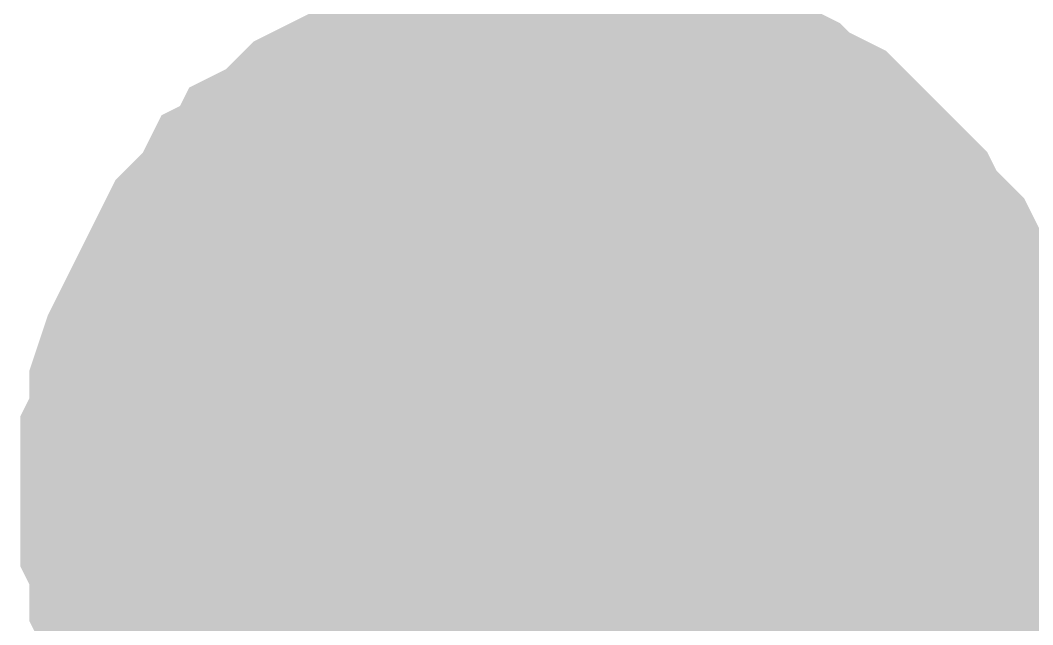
# Model space of a CAD drawing. Header units: inches. Extents: x 0 to 594, y 0 to 420.
# Drawn here: x 109.344 to 110.579, y 229.827 to 230.564 of the extents above; entities that cross this region are included whole.
import ezdxf

# ---------------------------------------------------------------- set-up
doc = ezdxf.new("R2010")
doc.units = ezdxf.units.IN
doc.layers.add('Sheet', color=255, linetype='Continuous')

msp = doc.modelspace()

# ---------------------------------------------------------------- linework, layer by layer
at = {"layer": 'Sheet'}
for points in [[(147.5033, 229.9899, 0.2997, 0.2997, 0), (110.0087, 229.9899, 0.2997, 0.2997, 0), (110.0087, 234.9957, 0.2997, 0.2997, 0), (117.5009, 234.9957, 0.2997, 0.2997, 0), (117.5009, 234.9957, 0.2997, 0.2997, 0)], [(109.4936, 229.9899, 0.2997, 0.2997, 0), (109.4936, 230.0123, 0.2997, 0.2997, 0), (109.4936, 230.0459, 0.2997, 0.2997, 0), (109.5048, 230.0683, 0.2997, 0.2997, 0), (109.5048, 230.0907, 0.2997, 0.2997, 0), (109.5048, 230.1131, 0.2997, 0.2997, 0), (109.516, 230.1467, 0.2997, 0.2997, 0), (109.5271, 230.169, 0.2997, 0.2997, 0), (109.5383, 230.1914, 0.2997, 0.2997, 0), (109.5495, 230.2138, 0.2997, 0.2997, 0), (109.5607, 230.2362, 0.2997, 0.2997, 0), (109.5719, 230.2586, 0.2997, 0.2997, 0), (109.5831, 230.281, 0.2997, 0.2997, 0), (109.5943, 230.2922, 0.2997, 0.2997, 0), (109.6167, 230.3146, 0.2997, 0.2997, 0), (109.6279, 230.337, 0.2997, 0.2997, 0), (109.6503, 230.3482, 0.2997, 0.2997, 0), (109.6615, 230.3706, 0.2997, 0.2997, 0), (109.6839, 230.3818, 0.2997, 0.2997, 0), (109.7063, 230.4042, 0.2997, 0.2997, 0), (109.7175, 230.4154, 0.2997, 0.2997, 0), (109.7399, 230.4266, 0.2997, 0.2997, 0), (109.7623, 230.4378, 0.2997, 0.2997, 0), (109.7847, 230.449, 0.2997, 0.2997, 0), (109.8071, 230.4602, 0.2997, 0.2997, 0), (109.8295, 230.4714, 0.2997, 0.2997, 0), (109.8519, 230.4826, 0.2997, 0.2997, 0), (109.8855, 230.4938, 0.2997, 0.2997, 0), (109.9079, 230.4938, 0.2997, 0.2997, 0), (109.9303, 230.4938, 0.2997, 0.2997, 0), (109.9527, 230.505, 0.2997, 0.2997, 0), (109.9863, 230.505, 0.2997, 0.2997, 0), (110.0087, 230.505, 0.2997, 0.2997, 0)], [(109.4936, 229.9899, 0.2997, 0.2997, 0), (109.4936, 230.0123, 0.2997, 0.2997, 0), (109.4936, 230.0459, 0.2997, 0.2997, 0), (109.5048, 230.0683, 0.2997, 0.2997, 0), (109.5048, 230.0907, 0.2997, 0.2997, 0), (109.5048, 230.1131, 0.2997, 0.2997, 0), (109.516, 230.1467, 0.2997, 0.2997, 0), (109.5271, 230.169, 0.2997, 0.2997, 0), (109.5383, 230.1914, 0.2997, 0.2997, 0), (109.5495, 230.2138, 0.2997, 0.2997, 0), (109.5607, 230.2362, 0.2997, 0.2997, 0), (109.5719, 230.2586, 0.2997, 0.2997, 0), (109.5831, 230.281, 0.2997, 0.2997, 0), (109.5943, 230.2922, 0.2997, 0.2997, 0), (109.6167, 230.3146, 0.2997, 0.2997, 0), (109.6279, 230.337, 0.2997, 0.2997, 0), (109.6503, 230.3482, 0.2997, 0.2997, 0), (109.6615, 230.3706, 0.2997, 0.2997, 0), (109.6839, 230.3818, 0.2997, 0.2997, 0), (109.7063, 230.4042, 0.2997, 0.2997, 0), (109.7175, 230.4154, 0.2997, 0.2997, 0), (109.7399, 230.4266, 0.2997, 0.2997, 0), (109.7623, 230.4378, 0.2997, 0.2997, 0), (109.7847, 230.449, 0.2997, 0.2997, 0), (109.8071, 230.4602, 0.2997, 0.2997, 0), (109.8295, 230.4714, 0.2997, 0.2997, 0), (109.8519, 230.4826, 0.2997, 0.2997, 0), (109.8855, 230.4938, 0.2997, 0.2997, 0), (109.9079, 230.4938, 0.2997, 0.2997, 0), (109.9303, 230.4938, 0.2997, 0.2997, 0), (109.9527, 230.505, 0.2997, 0.2997, 0), (109.9863, 230.505, 0.2997, 0.2997, 0), (110.0087, 230.505, 0.2997, 0.2997, 0)], [(109.4936, 229.9899, 0.2997, 0.2997, 0), (109.4936, 230.0123, 0.2997, 0.2997, 0), (109.4936, 230.0459, 0.2997, 0.2997, 0), (109.5048, 230.0683, 0.2997, 0.2997, 0), (109.5048, 230.0907, 0.2997, 0.2997, 0), (109.5048, 230.1131, 0.2997, 0.2997, 0), (109.516, 230.1467, 0.2997, 0.2997, 0), (109.5271, 230.169, 0.2997, 0.2997, 0), (109.5383, 230.1914, 0.2997, 0.2997, 0), (109.5495, 230.2138, 0.2997, 0.2997, 0), (109.5607, 230.2362, 0.2997, 0.2997, 0), (109.5719, 230.2586, 0.2997, 0.2997, 0), (109.5831, 230.281, 0.2997, 0.2997, 0), (109.5943, 230.2922, 0.2997, 0.2997, 0), (109.6167, 230.3146, 0.2997, 0.2997, 0), (109.6279, 230.337, 0.2997, 0.2997, 0), (109.6503, 230.3482, 0.2997, 0.2997, 0), (109.6615, 230.3706, 0.2997, 0.2997, 0), (109.6839, 230.3818, 0.2997, 0.2997, 0), (109.7063, 230.4042, 0.2997, 0.2997, 0), (109.7175, 230.4154, 0.2997, 0.2997, 0), (109.7399, 230.4266, 0.2997, 0.2997, 0), (109.7623, 230.4378, 0.2997, 0.2997, 0), (109.7847, 230.449, 0.2997, 0.2997, 0), (109.8071, 230.4602, 0.2997, 0.2997, 0), (109.8295, 230.4714, 0.2997, 0.2997, 0), (109.8519, 230.4826, 0.2997, 0.2997, 0), (109.8855, 230.4938, 0.2997, 0.2997, 0), (109.9079, 230.4938, 0.2997, 0.2997, 0), (109.9303, 230.4938, 0.2997, 0.2997, 0), (109.9527, 230.505, 0.2997, 0.2997, 0), (109.9863, 230.505, 0.2997, 0.2997, 0), (110.0087, 230.505, 0.2997, 0.2997, 0)], [(109.4936, 229.9899, 0.2997, 0.2997, 0), (109.4936, 230.0123, 0.2997, 0.2997, 0), (109.4936, 230.0459, 0.2997, 0.2997, 0), (109.5048, 230.0683, 0.2997, 0.2997, 0), (109.5048, 230.0907, 0.2997, 0.2997, 0), (109.5048, 230.1131, 0.2997, 0.2997, 0), (109.516, 230.1467, 0.2997, 0.2997, 0), (109.5271, 230.169, 0.2997, 0.2997, 0), (109.5383, 230.1914, 0.2997, 0.2997, 0), (109.5495, 230.2138, 0.2997, 0.2997, 0), (109.5607, 230.2362, 0.2997, 0.2997, 0), (109.5719, 230.2586, 0.2997, 0.2997, 0), (109.5831, 230.281, 0.2997, 0.2997, 0), (109.5943, 230.2922, 0.2997, 0.2997, 0), (109.6167, 230.3146, 0.2997, 0.2997, 0), (109.6279, 230.337, 0.2997, 0.2997, 0), (109.6503, 230.3482, 0.2997, 0.2997, 0), (109.6615, 230.3706, 0.2997, 0.2997, 0), (109.6839, 230.3818, 0.2997, 0.2997, 0), (109.7063, 230.4042, 0.2997, 0.2997, 0), (109.7175, 230.4154, 0.2997, 0.2997, 0), (109.7399, 230.4266, 0.2997, 0.2997, 0), (109.7623, 230.4378, 0.2997, 0.2997, 0), (109.7847, 230.449, 0.2997, 0.2997, 0), (109.8071, 230.4602, 0.2997, 0.2997, 0), (109.8295, 230.4714, 0.2997, 0.2997, 0), (109.8519, 230.4826, 0.2997, 0.2997, 0), (109.8855, 230.4938, 0.2997, 0.2997, 0), (109.9079, 230.4938, 0.2997, 0.2997, 0), (109.9303, 230.4938, 0.2997, 0.2997, 0), (109.9527, 230.505, 0.2997, 0.2997, 0), (109.9863, 230.505, 0.2997, 0.2997, 0), (110.0087, 230.505, 0.2997, 0.2997, 0)], [(110.0087, 230.505, 0.2997, 0.2997, 0), (110.0087, 230.505, 0.2997, 0.2997, 0)], [(110.0087, 230.505, 0.2997, 0.2997, 0), (110.0311, 230.505, 0.2997, 0.2997, 0), (110.0647, 230.505, 0.2997, 0.2997, 0), (110.0871, 230.4938, 0.2997, 0.2997, 0), (110.1095, 230.4938, 0.2997, 0.2997, 0), (110.1319, 230.4938, 0.2997, 0.2997, 0), (110.1543, 230.4826, 0.2997, 0.2997, 0), (110.1879, 230.4714, 0.2997, 0.2997, 0), (110.2103, 230.4602, 0.2997, 0.2997, 0), (110.2327, 230.449, 0.2997, 0.2997, 0), (110.2551, 230.4378, 0.2997, 0.2997, 0), (110.2663, 230.4266, 0.2997, 0.2997, 0), (110.2887, 230.4154, 0.2997, 0.2997, 0), (110.3111, 230.4042, 0.2997, 0.2997, 0), (110.3335, 230.3818, 0.2997, 0.2997, 0), (110.3447, 230.3706, 0.2997, 0.2997, 0), (110.3671, 230.3482, 0.2997, 0.2997, 0), (110.3783, 230.337, 0.2997, 0.2997, 0), (110.4007, 230.3146, 0.2997, 0.2997, 0), (110.4119, 230.2922, 0.2997, 0.2997, 0), (110.4231, 230.281, 0.2997, 0.2997, 0), (110.4455, 230.2586, 0.2997, 0.2997, 0), (110.4567, 230.2362, 0.2997, 0.2997, 0), (110.4679, 230.2138, 0.2997, 0.2997, 0), (110.4679, 230.1914, 0.2997, 0.2997, 0), (110.4791, 230.169, 0.2997, 0.2997, 0), (110.4903, 230.1467, 0.2997, 0.2997, 0), (110.5015, 230.1131, 0.2997, 0.2997, 0), (110.5015, 230.0907, 0.2997, 0.2997, 0), (110.5015, 230.0683, 0.2997, 0.2997, 0), (110.5127, 230.0459, 0.2997, 0.2997, 0), (110.5127, 230.0123, 0.2997, 0.2997, 0), (110.5127, 229.9899, 0.2997, 0.2997, 0)], [(110.0087, 230.505, 0.2997, 0.2997, 0), (110.0087, 230.505, 0.2997, 0.2997, 0)], [(110.0087, 230.505, 0.2997, 0.2997, 0), (110.0311, 230.505, 0.2997, 0.2997, 0), (110.0647, 230.505, 0.2997, 0.2997, 0), (110.0871, 230.4938, 0.2997, 0.2997, 0), (110.1095, 230.4938, 0.2997, 0.2997, 0), (110.1319, 230.4938, 0.2997, 0.2997, 0), (110.1543, 230.4826, 0.2997, 0.2997, 0), (110.1879, 230.4714, 0.2997, 0.2997, 0), (110.2103, 230.4602, 0.2997, 0.2997, 0), (110.2327, 230.449, 0.2997, 0.2997, 0), (110.2551, 230.4378, 0.2997, 0.2997, 0), (110.2663, 230.4266, 0.2997, 0.2997, 0), (110.2887, 230.4154, 0.2997, 0.2997, 0), (110.3111, 230.4042, 0.2997, 0.2997, 0), (110.3335, 230.3818, 0.2997, 0.2997, 0), (110.3447, 230.3706, 0.2997, 0.2997, 0), (110.3671, 230.3482, 0.2997, 0.2997, 0), (110.3783, 230.337, 0.2997, 0.2997, 0), (110.4007, 230.3146, 0.2997, 0.2997, 0), (110.4119, 230.2922, 0.2997, 0.2997, 0), (110.4231, 230.281, 0.2997, 0.2997, 0), (110.4455, 230.2586, 0.2997, 0.2997, 0), (110.4567, 230.2362, 0.2997, 0.2997, 0), (110.4679, 230.2138, 0.2997, 0.2997, 0), (110.4679, 230.1914, 0.2997, 0.2997, 0), (110.4791, 230.169, 0.2997, 0.2997, 0), (110.4903, 230.1467, 0.2997, 0.2997, 0), (110.5015, 230.1131, 0.2997, 0.2997, 0), (110.5015, 230.0907, 0.2997, 0.2997, 0), (110.5015, 230.0683, 0.2997, 0.2997, 0), (110.5127, 230.0459, 0.2997, 0.2997, 0), (110.5127, 230.0123, 0.2997, 0.2997, 0), (110.5127, 229.9899, 0.2997, 0.2997, 0)], [(110.0087, 230.505, 0.2997, 0.2997, 0), (110.0087, 230.505, 0.2997, 0.2997, 0)], [(110.0087, 230.505, 0.2997, 0.2997, 0), (110.0311, 230.505, 0.2997, 0.2997, 0), (110.0647, 230.505, 0.2997, 0.2997, 0), (110.0871, 230.4938, 0.2997, 0.2997, 0), (110.1095, 230.4938, 0.2997, 0.2997, 0), (110.1319, 230.4938, 0.2997, 0.2997, 0), (110.1543, 230.4826, 0.2997, 0.2997, 0), (110.1879, 230.4714, 0.2997, 0.2997, 0), (110.2103, 230.4602, 0.2997, 0.2997, 0), (110.2327, 230.449, 0.2997, 0.2997, 0), (110.2551, 230.4378, 0.2997, 0.2997, 0), (110.2663, 230.4266, 0.2997, 0.2997, 0), (110.2887, 230.4154, 0.2997, 0.2997, 0), (110.3111, 230.4042, 0.2997, 0.2997, 0), (110.3335, 230.3818, 0.2997, 0.2997, 0), (110.3447, 230.3706, 0.2997, 0.2997, 0), (110.3671, 230.3482, 0.2997, 0.2997, 0), (110.3783, 230.337, 0.2997, 0.2997, 0), (110.4007, 230.3146, 0.2997, 0.2997, 0), (110.4119, 230.2922, 0.2997, 0.2997, 0), (110.4231, 230.281, 0.2997, 0.2997, 0), (110.4455, 230.2586, 0.2997, 0.2997, 0), (110.4567, 230.2362, 0.2997, 0.2997, 0), (110.4679, 230.2138, 0.2997, 0.2997, 0), (110.4679, 230.1914, 0.2997, 0.2997, 0), (110.4791, 230.169, 0.2997, 0.2997, 0), (110.4903, 230.1467, 0.2997, 0.2997, 0), (110.5015, 230.1131, 0.2997, 0.2997, 0), (110.5015, 230.0907, 0.2997, 0.2997, 0), (110.5015, 230.0683, 0.2997, 0.2997, 0), (110.5127, 230.0459, 0.2997, 0.2997, 0), (110.5127, 230.0123, 0.2997, 0.2997, 0), (110.5127, 229.9899, 0.2997, 0.2997, 0)], [(110.0087, 230.505, 0.2997, 0.2997, 0), (110.0087, 230.505, 0.2997, 0.2997, 0)], [(110.0087, 230.505, 0.2997, 0.2997, 0), (110.0311, 230.505, 0.2997, 0.2997, 0), (110.0647, 230.505, 0.2997, 0.2997, 0), (110.0871, 230.4938, 0.2997, 0.2997, 0), (110.1095, 230.4938, 0.2997, 0.2997, 0), (110.1319, 230.4938, 0.2997, 0.2997, 0), (110.1543, 230.4826, 0.2997, 0.2997, 0), (110.1879, 230.4714, 0.2997, 0.2997, 0), (110.2103, 230.4602, 0.2997, 0.2997, 0), (110.2327, 230.449, 0.2997, 0.2997, 0), (110.2551, 230.4378, 0.2997, 0.2997, 0), (110.2663, 230.4266, 0.2997, 0.2997, 0), (110.2887, 230.4154, 0.2997, 0.2997, 0), (110.3111, 230.4042, 0.2997, 0.2997, 0), (110.3335, 230.3818, 0.2997, 0.2997, 0), (110.3447, 230.3706, 0.2997, 0.2997, 0), (110.3671, 230.3482, 0.2997, 0.2997, 0), (110.3783, 230.337, 0.2997, 0.2997, 0), (110.4007, 230.3146, 0.2997, 0.2997, 0), (110.4119, 230.2922, 0.2997, 0.2997, 0), (110.4231, 230.281, 0.2997, 0.2997, 0), (110.4455, 230.2586, 0.2997, 0.2997, 0), (110.4567, 230.2362, 0.2997, 0.2997, 0), (110.4679, 230.2138, 0.2997, 0.2997, 0), (110.4679, 230.1914, 0.2997, 0.2997, 0), (110.4791, 230.169, 0.2997, 0.2997, 0), (110.4903, 230.1467, 0.2997, 0.2997, 0), (110.5015, 230.1131, 0.2997, 0.2997, 0), (110.5015, 230.0907, 0.2997, 0.2997, 0), (110.5015, 230.0683, 0.2997, 0.2997, 0), (110.5127, 230.0459, 0.2997, 0.2997, 0), (110.5127, 230.0123, 0.2997, 0.2997, 0), (110.5127, 229.9899, 0.2997, 0.2997, 0)], [(109.4936, 229.9899, 0.0991, 0.0991, 0), (109.4936, 230.0123, 0.0991, 0.0991, 0), (109.4936, 230.0459, 0.0991, 0.0991, 0), (109.5048, 230.0683, 0.0991, 0.0991, 0), (109.5048, 230.0907, 0.0991, 0.0991, 0), (109.5048, 230.1131, 0.0991, 0.0991, 0), (109.516, 230.1467, 0.0991, 0.0991, 0), (109.5271, 230.169, 0.0991, 0.0991, 0), (109.5383, 230.1914, 0.0991, 0.0991, 0), (109.5495, 230.2138, 0.0991, 0.0991, 0), (109.5607, 230.2362, 0.0991, 0.0991, 0), (109.5719, 230.2586, 0.0991, 0.0991, 0), (109.5831, 230.281, 0.0991, 0.0991, 0), (109.5943, 230.2922, 0.0991, 0.0991, 0), (109.6167, 230.3146, 0.0991, 0.0991, 0), (109.6279, 230.337, 0.0991, 0.0991, 0), (109.6503, 230.3482, 0.0991, 0.0991, 0), (109.6615, 230.3706, 0.0991, 0.0991, 0), (109.6839, 230.3818, 0.0991, 0.0991, 0), (109.7063, 230.4042, 0.0991, 0.0991, 0), (109.7175, 230.4154, 0.0991, 0.0991, 0), (109.7399, 230.4266, 0.0991, 0.0991, 0), (109.7623, 230.4378, 0.0991, 0.0991, 0), (109.7847, 230.449, 0.0991, 0.0991, 0), (109.8071, 230.4602, 0.0991, 0.0991, 0), (109.8295, 230.4714, 0.0991, 0.0991, 0), (109.8519, 230.4826, 0.0991, 0.0991, 0), (109.8855, 230.4938, 0.0991, 0.0991, 0), (109.9079, 230.4938, 0.0991, 0.0991, 0), (109.9303, 230.4938, 0.0991, 0.0991, 0), (109.9527, 230.505, 0.0991, 0.0991, 0), (109.9863, 230.505, 0.0991, 0.0991, 0), (110.0087, 230.505, 0.0991, 0.0991, 0)], [(109.4936, 229.9899, 0.0991, 0.0991, 0), (109.4936, 230.0123, 0.0991, 0.0991, 0), (109.4936, 230.0459, 0.0991, 0.0991, 0), (109.5048, 230.0683, 0.0991, 0.0991, 0), (109.5048, 230.0907, 0.0991, 0.0991, 0), (109.5048, 230.1131, 0.0991, 0.0991, 0), (109.516, 230.1467, 0.0991, 0.0991, 0), (109.5271, 230.169, 0.0991, 0.0991, 0), (109.5383, 230.1914, 0.0991, 0.0991, 0), (109.5495, 230.2138, 0.0991, 0.0991, 0), (109.5607, 230.2362, 0.0991, 0.0991, 0), (109.5719, 230.2586, 0.0991, 0.0991, 0), (109.5831, 230.281, 0.0991, 0.0991, 0), (109.5943, 230.2922, 0.0991, 0.0991, 0), (109.6167, 230.3146, 0.0991, 0.0991, 0), (109.6279, 230.337, 0.0991, 0.0991, 0), (109.6503, 230.3482, 0.0991, 0.0991, 0), (109.6615, 230.3706, 0.0991, 0.0991, 0), (109.6839, 230.3818, 0.0991, 0.0991, 0), (109.7063, 230.4042, 0.0991, 0.0991, 0), (109.7175, 230.4154, 0.0991, 0.0991, 0), (109.7399, 230.4266, 0.0991, 0.0991, 0), (109.7623, 230.4378, 0.0991, 0.0991, 0), (109.7847, 230.449, 0.0991, 0.0991, 0), (109.8071, 230.4602, 0.0991, 0.0991, 0), (109.8295, 230.4714, 0.0991, 0.0991, 0), (109.8519, 230.4826, 0.0991, 0.0991, 0), (109.8855, 230.4938, 0.0991, 0.0991, 0), (109.9079, 230.4938, 0.0991, 0.0991, 0), (109.9303, 230.4938, 0.0991, 0.0991, 0), (109.9527, 230.505, 0.0991, 0.0991, 0), (109.9863, 230.505, 0.0991, 0.0991, 0), (110.0087, 230.505, 0.0991, 0.0991, 0)], [(109.4936, 229.9899, 0.0991, 0.0991, 0), (109.4936, 230.0123, 0.0991, 0.0991, 0), (109.4936, 230.0459, 0.0991, 0.0991, 0), (109.5048, 230.0683, 0.0991, 0.0991, 0), (109.5048, 230.0907, 0.0991, 0.0991, 0), (109.5048, 230.1131, 0.0991, 0.0991, 0), (109.516, 230.1467, 0.0991, 0.0991, 0), (109.5271, 230.169, 0.0991, 0.0991, 0), (109.5383, 230.1914, 0.0991, 0.0991, 0), (109.5495, 230.2138, 0.0991, 0.0991, 0), (109.5607, 230.2362, 0.0991, 0.0991, 0), (109.5719, 230.2586, 0.0991, 0.0991, 0), (109.5831, 230.281, 0.0991, 0.0991, 0), (109.5943, 230.2922, 0.0991, 0.0991, 0), (109.6167, 230.3146, 0.0991, 0.0991, 0), (109.6279, 230.337, 0.0991, 0.0991, 0), (109.6503, 230.3482, 0.0991, 0.0991, 0), (109.6615, 230.3706, 0.0991, 0.0991, 0), (109.6839, 230.3818, 0.0991, 0.0991, 0), (109.7063, 230.4042, 0.0991, 0.0991, 0), (109.7175, 230.4154, 0.0991, 0.0991, 0), (109.7399, 230.4266, 0.0991, 0.0991, 0), (109.7623, 230.4378, 0.0991, 0.0991, 0), (109.7847, 230.449, 0.0991, 0.0991, 0), (109.8071, 230.4602, 0.0991, 0.0991, 0), (109.8295, 230.4714, 0.0991, 0.0991, 0), (109.8519, 230.4826, 0.0991, 0.0991, 0), (109.8855, 230.4938, 0.0991, 0.0991, 0), (109.9079, 230.4938, 0.0991, 0.0991, 0), (109.9303, 230.4938, 0.0991, 0.0991, 0), (109.9527, 230.505, 0.0991, 0.0991, 0), (109.9863, 230.505, 0.0991, 0.0991, 0), (110.0087, 230.505, 0.0991, 0.0991, 0)], [(109.4936, 229.9899, 0.0991, 0.0991, 0), (109.4936, 230.0123, 0.0991, 0.0991, 0), (109.4936, 230.0459, 0.0991, 0.0991, 0), (109.5048, 230.0683, 0.0991, 0.0991, 0), (109.5048, 230.0907, 0.0991, 0.0991, 0), (109.5048, 230.1131, 0.0991, 0.0991, 0), (109.516, 230.1467, 0.0991, 0.0991, 0), (109.5271, 230.169, 0.0991, 0.0991, 0), (109.5383, 230.1914, 0.0991, 0.0991, 0), (109.5495, 230.2138, 0.0991, 0.0991, 0), (109.5607, 230.2362, 0.0991, 0.0991, 0), (109.5719, 230.2586, 0.0991, 0.0991, 0), (109.5831, 230.281, 0.0991, 0.0991, 0), (109.5943, 230.2922, 0.0991, 0.0991, 0), (109.6167, 230.3146, 0.0991, 0.0991, 0), (109.6279, 230.337, 0.0991, 0.0991, 0), (109.6503, 230.3482, 0.0991, 0.0991, 0), (109.6615, 230.3706, 0.0991, 0.0991, 0), (109.6839, 230.3818, 0.0991, 0.0991, 0), (109.7063, 230.4042, 0.0991, 0.0991, 0), (109.7175, 230.4154, 0.0991, 0.0991, 0), (109.7399, 230.4266, 0.0991, 0.0991, 0), (109.7623, 230.4378, 0.0991, 0.0991, 0), (109.7847, 230.449, 0.0991, 0.0991, 0), (109.8071, 230.4602, 0.0991, 0.0991, 0), (109.8295, 230.4714, 0.0991, 0.0991, 0), (109.8519, 230.4826, 0.0991, 0.0991, 0), (109.8855, 230.4938, 0.0991, 0.0991, 0), (109.9079, 230.4938, 0.0991, 0.0991, 0), (109.9303, 230.4938, 0.0991, 0.0991, 0), (109.9527, 230.505, 0.0991, 0.0991, 0), (109.9863, 230.505, 0.0991, 0.0991, 0), (110.0087, 230.505, 0.0991, 0.0991, 0)], [(110.0087, 230.505, 0.0991, 0.0991, 0), (110.0087, 230.505, 0.0991, 0.0991, 0)], [(110.0087, 230.505, 0.0991, 0.0991, 0), (110.0311, 230.505, 0.0991, 0.0991, 0), (110.0647, 230.505, 0.0991, 0.0991, 0), (110.0871, 230.4938, 0.0991, 0.0991, 0), (110.1095, 230.4938, 0.0991, 0.0991, 0), (110.1319, 230.4938, 0.0991, 0.0991, 0), (110.1543, 230.4826, 0.0991, 0.0991, 0), (110.1879, 230.4714, 0.0991, 0.0991, 0), (110.2103, 230.4602, 0.0991, 0.0991, 0), (110.2327, 230.449, 0.0991, 0.0991, 0), (110.2551, 230.4378, 0.0991, 0.0991, 0), (110.2663, 230.4266, 0.0991, 0.0991, 0), (110.2887, 230.4154, 0.0991, 0.0991, 0), (110.3111, 230.4042, 0.0991, 0.0991, 0), (110.3335, 230.3818, 0.0991, 0.0991, 0), (110.3447, 230.3706, 0.0991, 0.0991, 0), (110.3671, 230.3482, 0.0991, 0.0991, 0), (110.3783, 230.337, 0.0991, 0.0991, 0), (110.4007, 230.3146, 0.0991, 0.0991, 0), (110.4119, 230.2922, 0.0991, 0.0991, 0), (110.4231, 230.281, 0.0991, 0.0991, 0), (110.4455, 230.2586, 0.0991, 0.0991, 0), (110.4567, 230.2362, 0.0991, 0.0991, 0), (110.4679, 230.2138, 0.0991, 0.0991, 0), (110.4679, 230.1914, 0.0991, 0.0991, 0), (110.4791, 230.169, 0.0991, 0.0991, 0), (110.4903, 230.1467, 0.0991, 0.0991, 0), (110.5015, 230.1131, 0.0991, 0.0991, 0), (110.5015, 230.0907, 0.0991, 0.0991, 0), (110.5015, 230.0683, 0.0991, 0.0991, 0), (110.5127, 230.0459, 0.0991, 0.0991, 0), (110.5127, 230.0123, 0.0991, 0.0991, 0), (110.5127, 229.9899, 0.0991, 0.0991, 0)], [(110.0087, 230.505, 0.0991, 0.0991, 0), (110.0087, 230.505, 0.0991, 0.0991, 0)], [(110.0087, 230.505, 0.0991, 0.0991, 0), (110.0311, 230.505, 0.0991, 0.0991, 0), (110.0647, 230.505, 0.0991, 0.0991, 0), (110.0871, 230.4938, 0.0991, 0.0991, 0), (110.1095, 230.4938, 0.0991, 0.0991, 0), (110.1319, 230.4938, 0.0991, 0.0991, 0), (110.1543, 230.4826, 0.0991, 0.0991, 0), (110.1879, 230.4714, 0.0991, 0.0991, 0), (110.2103, 230.4602, 0.0991, 0.0991, 0), (110.2327, 230.449, 0.0991, 0.0991, 0), (110.2551, 230.4378, 0.0991, 0.0991, 0), (110.2663, 230.4266, 0.0991, 0.0991, 0), (110.2887, 230.4154, 0.0991, 0.0991, 0), (110.3111, 230.4042, 0.0991, 0.0991, 0), (110.3335, 230.3818, 0.0991, 0.0991, 0), (110.3447, 230.3706, 0.0991, 0.0991, 0), (110.3671, 230.3482, 0.0991, 0.0991, 0), (110.3783, 230.337, 0.0991, 0.0991, 0), (110.4007, 230.3146, 0.0991, 0.0991, 0), (110.4119, 230.2922, 0.0991, 0.0991, 0), (110.4231, 230.281, 0.0991, 0.0991, 0), (110.4455, 230.2586, 0.0991, 0.0991, 0), (110.4567, 230.2362, 0.0991, 0.0991, 0), (110.4679, 230.2138, 0.0991, 0.0991, 0), (110.4679, 230.1914, 0.0991, 0.0991, 0), (110.4791, 230.169, 0.0991, 0.0991, 0), (110.4903, 230.1467, 0.0991, 0.0991, 0), (110.5015, 230.1131, 0.0991, 0.0991, 0), (110.5015, 230.0907, 0.0991, 0.0991, 0), (110.5015, 230.0683, 0.0991, 0.0991, 0), (110.5127, 230.0459, 0.0991, 0.0991, 0), (110.5127, 230.0123, 0.0991, 0.0991, 0), (110.5127, 229.9899, 0.0991, 0.0991, 0)], [(110.0087, 230.505, 0.0991, 0.0991, 0), (110.0087, 230.505, 0.0991, 0.0991, 0)], [(110.0087, 230.505, 0.0991, 0.0991, 0), (110.0311, 230.505, 0.0991, 0.0991, 0), (110.0647, 230.505, 0.0991, 0.0991, 0), (110.0871, 230.4938, 0.0991, 0.0991, 0), (110.1095, 230.4938, 0.0991, 0.0991, 0), (110.1319, 230.4938, 0.0991, 0.0991, 0), (110.1543, 230.4826, 0.0991, 0.0991, 0), (110.1879, 230.4714, 0.0991, 0.0991, 0), (110.2103, 230.4602, 0.0991, 0.0991, 0), (110.2327, 230.449, 0.0991, 0.0991, 0), (110.2551, 230.4378, 0.0991, 0.0991, 0), (110.2663, 230.4266, 0.0991, 0.0991, 0), (110.2887, 230.4154, 0.0991, 0.0991, 0), (110.3111, 230.4042, 0.0991, 0.0991, 0), (110.3335, 230.3818, 0.0991, 0.0991, 0), (110.3447, 230.3706, 0.0991, 0.0991, 0), (110.3671, 230.3482, 0.0991, 0.0991, 0), (110.3783, 230.337, 0.0991, 0.0991, 0), (110.4007, 230.3146, 0.0991, 0.0991, 0), (110.4119, 230.2922, 0.0991, 0.0991, 0), (110.4231, 230.281, 0.0991, 0.0991, 0), (110.4455, 230.2586, 0.0991, 0.0991, 0), (110.4567, 230.2362, 0.0991, 0.0991, 0), (110.4679, 230.2138, 0.0991, 0.0991, 0), (110.4679, 230.1914, 0.0991, 0.0991, 0), (110.4791, 230.169, 0.0991, 0.0991, 0), (110.4903, 230.1467, 0.0991, 0.0991, 0), (110.5015, 230.1131, 0.0991, 0.0991, 0), (110.5015, 230.0907, 0.0991, 0.0991, 0), (110.5015, 230.0683, 0.0991, 0.0991, 0), (110.5127, 230.0459, 0.0991, 0.0991, 0), (110.5127, 230.0123, 0.0991, 0.0991, 0), (110.5127, 229.9899, 0.0991, 0.0991, 0)], [(110.0087, 230.505, 0.0991, 0.0991, 0), (110.0087, 230.505, 0.0991, 0.0991, 0)], [(110.0087, 230.505, 0.0991, 0.0991, 0), (110.0311, 230.505, 0.0991, 0.0991, 0), (110.0647, 230.505, 0.0991, 0.0991, 0), (110.0871, 230.4938, 0.0991, 0.0991, 0), (110.1095, 230.4938, 0.0991, 0.0991, 0), (110.1319, 230.4938, 0.0991, 0.0991, 0), (110.1543, 230.4826, 0.0991, 0.0991, 0), (110.1879, 230.4714, 0.0991, 0.0991, 0), (110.2103, 230.4602, 0.0991, 0.0991, 0), (110.2327, 230.449, 0.0991, 0.0991, 0), (110.2551, 230.4378, 0.0991, 0.0991, 0), (110.2663, 230.4266, 0.0991, 0.0991, 0), (110.2887, 230.4154, 0.0991, 0.0991, 0), (110.3111, 230.4042, 0.0991, 0.0991, 0), (110.3335, 230.3818, 0.0991, 0.0991, 0), (110.3447, 230.3706, 0.0991, 0.0991, 0), (110.3671, 230.3482, 0.0991, 0.0991, 0), (110.3783, 230.337, 0.0991, 0.0991, 0), (110.4007, 230.3146, 0.0991, 0.0991, 0), (110.4119, 230.2922, 0.0991, 0.0991, 0), (110.4231, 230.281, 0.0991, 0.0991, 0), (110.4455, 230.2586, 0.0991, 0.0991, 0), (110.4567, 230.2362, 0.0991, 0.0991, 0), (110.4679, 230.2138, 0.0991, 0.0991, 0), (110.4679, 230.1914, 0.0991, 0.0991, 0), (110.4791, 230.169, 0.0991, 0.0991, 0), (110.4903, 230.1467, 0.0991, 0.0991, 0), (110.5015, 230.1131, 0.0991, 0.0991, 0), (110.5015, 230.0907, 0.0991, 0.0991, 0), (110.5015, 230.0683, 0.0991, 0.0991, 0), (110.5127, 230.0459, 0.0991, 0.0991, 0), (110.5127, 230.0123, 0.0991, 0.0991, 0), (110.5127, 229.9899, 0.0991, 0.0991, 0)], [(109.6167, 229.6651, 0.2997, 0.2997, 0), (109.5943, 229.6875, 0.2997, 0.2997, 0), (109.5831, 229.7099, 0.2997, 0.2997, 0), (109.5719, 229.7323, 0.2997, 0.2997, 0), (109.5607, 229.7435, 0.2997, 0.2997, 0), (109.5495, 229.7659, 0.2997, 0.2997, 0), (109.5383, 229.7883, 0.2997, 0.2997, 0), (109.5271, 229.8107, 0.2997, 0.2997, 0), (109.516, 229.8443, 0.2997, 0.2997, 0), (109.5048, 229.8667, 0.2997, 0.2997, 0), (109.5048, 229.8891, 0.2997, 0.2997, 0), (109.5048, 229.9115, 0.2997, 0.2997, 0), (109.4936, 229.9339, 0.2997, 0.2997, 0), (109.4936, 229.9675, 0.2997, 0.2997, 0), (109.4936, 229.9899, 0.2997, 0.2997, 0)], [(109.4936, 229.9899, 0.2997, 0.2997, 0), (109.4936, 229.9899, 0.2997, 0.2997, 0)], [(109.6167, 229.6651, 0.2997, 0.2997, 0), (109.5943, 229.6875, 0.2997, 0.2997, 0), (109.5831, 229.7099, 0.2997, 0.2997, 0), (109.5719, 229.7323, 0.2997, 0.2997, 0), (109.5607, 229.7435, 0.2997, 0.2997, 0), (109.5495, 229.7659, 0.2997, 0.2997, 0), (109.5383, 229.7883, 0.2997, 0.2997, 0), (109.5271, 229.8107, 0.2997, 0.2997, 0), (109.516, 229.8443, 0.2997, 0.2997, 0), (109.5048, 229.8667, 0.2997, 0.2997, 0), (109.5048, 229.8891, 0.2997, 0.2997, 0), (109.5048, 229.9115, 0.2997, 0.2997, 0), (109.4936, 229.9339, 0.2997, 0.2997, 0), (109.4936, 229.9675, 0.2997, 0.2997, 0), (109.4936, 229.9899, 0.2997, 0.2997, 0)], [(109.4936, 229.9899, 0.2997, 0.2997, 0), (109.4936, 229.9899, 0.2997, 0.2997, 0)], [(109.6167, 229.6651, 0.2997, 0.2997, 0), (109.5943, 229.6875, 0.2997, 0.2997, 0), (109.5831, 229.7099, 0.2997, 0.2997, 0), (109.5719, 229.7323, 0.2997, 0.2997, 0), (109.5607, 229.7435, 0.2997, 0.2997, 0), (109.5495, 229.7659, 0.2997, 0.2997, 0), (109.5383, 229.7883, 0.2997, 0.2997, 0), (109.5271, 229.8107, 0.2997, 0.2997, 0), (109.516, 229.8443, 0.2997, 0.2997, 0), (109.5048, 229.8667, 0.2997, 0.2997, 0), (109.5048, 229.8891, 0.2997, 0.2997, 0), (109.5048, 229.9115, 0.2997, 0.2997, 0), (109.4936, 229.9339, 0.2997, 0.2997, 0), (109.4936, 229.9675, 0.2997, 0.2997, 0), (109.4936, 229.9899, 0.2997, 0.2997, 0)], [(109.4936, 229.9899, 0.2997, 0.2997, 0), (109.4936, 229.9899, 0.2997, 0.2997, 0)], [(109.6167, 229.6651, 0.2997, 0.2997, 0), (109.5943, 229.6875, 0.2997, 0.2997, 0), (109.5831, 229.7099, 0.2997, 0.2997, 0), (109.5719, 229.7323, 0.2997, 0.2997, 0), (109.5607, 229.7435, 0.2997, 0.2997, 0), (109.5495, 229.7659, 0.2997, 0.2997, 0), (109.5383, 229.7883, 0.2997, 0.2997, 0), (109.5271, 229.8107, 0.2997, 0.2997, 0), (109.516, 229.8443, 0.2997, 0.2997, 0), (109.5048, 229.8667, 0.2997, 0.2997, 0), (109.5048, 229.8891, 0.2997, 0.2997, 0), (109.5048, 229.9115, 0.2997, 0.2997, 0), (109.4936, 229.9339, 0.2997, 0.2997, 0), (109.4936, 229.9675, 0.2997, 0.2997, 0), (109.4936, 229.9899, 0.2997, 0.2997, 0)], [(109.4936, 229.9899, 0.2997, 0.2997, 0), (109.4936, 229.9899, 0.2997, 0.2997, 0)], [(110.0087, 229.9899, 0.2997, 0.2997, 0), (110.0087, 227.4589, 0.2997, 0.2997, 0)], [(110.5127, 229.9899, 0.2997, 0.2997, 0), (110.5127, 229.9675, 0.2997, 0.2997, 0), (110.5127, 229.9339, 0.2997, 0.2997, 0), (110.5015, 229.9115, 0.2997, 0.2997, 0), (110.5015, 229.8891, 0.2997, 0.2997, 0), (110.5015, 229.8667, 0.2997, 0.2997, 0), (110.4903, 229.8443, 0.2997, 0.2997, 0), (110.4791, 229.8107, 0.2997, 0.2997, 0), (110.4679, 229.7883, 0.2997, 0.2997, 0), (110.4679, 229.7659, 0.2997, 0.2997, 0), (110.4567, 229.7435, 0.2997, 0.2997, 0), (110.4455, 229.7323, 0.2997, 0.2997, 0), (110.4231, 229.7099, 0.2997, 0.2997, 0), (110.4119, 229.6875, 0.2997, 0.2997, 0), (110.4007, 229.6651, 0.2997, 0.2997, 0)], [(110.5127, 229.9899, 0.2997, 0.2997, 0), (110.5127, 229.9675, 0.2997, 0.2997, 0), (110.5127, 229.9339, 0.2997, 0.2997, 0), (110.5015, 229.9115, 0.2997, 0.2997, 0), (110.5015, 229.8891, 0.2997, 0.2997, 0), (110.5015, 229.8667, 0.2997, 0.2997, 0), (110.4903, 229.8443, 0.2997, 0.2997, 0), (110.4791, 229.8107, 0.2997, 0.2997, 0), (110.4679, 229.7883, 0.2997, 0.2997, 0), (110.4679, 229.7659, 0.2997, 0.2997, 0), (110.4567, 229.7435, 0.2997, 0.2997, 0), (110.4455, 229.7323, 0.2997, 0.2997, 0), (110.4231, 229.7099, 0.2997, 0.2997, 0), (110.4119, 229.6875, 0.2997, 0.2997, 0), (110.4007, 229.6651, 0.2997, 0.2997, 0)], [(110.5127, 229.9899, 0.2997, 0.2997, 0), (110.5127, 229.9675, 0.2997, 0.2997, 0), (110.5127, 229.9339, 0.2997, 0.2997, 0), (110.5015, 229.9115, 0.2997, 0.2997, 0), (110.5015, 229.8891, 0.2997, 0.2997, 0), (110.5015, 229.8667, 0.2997, 0.2997, 0), (110.4903, 229.8443, 0.2997, 0.2997, 0), (110.4791, 229.8107, 0.2997, 0.2997, 0), (110.4679, 229.7883, 0.2997, 0.2997, 0), (110.4679, 229.7659, 0.2997, 0.2997, 0), (110.4567, 229.7435, 0.2997, 0.2997, 0), (110.4455, 229.7323, 0.2997, 0.2997, 0), (110.4231, 229.7099, 0.2997, 0.2997, 0), (110.4119, 229.6875, 0.2997, 0.2997, 0), (110.4007, 229.6651, 0.2997, 0.2997, 0)], [(110.5127, 229.9899, 0.2997, 0.2997, 0), (110.5127, 229.9675, 0.2997, 0.2997, 0), (110.5127, 229.9339, 0.2997, 0.2997, 0), (110.5015, 229.9115, 0.2997, 0.2997, 0), (110.5015, 229.8891, 0.2997, 0.2997, 0), (110.5015, 229.8667, 0.2997, 0.2997, 0), (110.4903, 229.8443, 0.2997, 0.2997, 0), (110.4791, 229.8107, 0.2997, 0.2997, 0), (110.4679, 229.7883, 0.2997, 0.2997, 0), (110.4679, 229.7659, 0.2997, 0.2997, 0), (110.4567, 229.7435, 0.2997, 0.2997, 0), (110.4455, 229.7323, 0.2997, 0.2997, 0), (110.4231, 229.7099, 0.2997, 0.2997, 0), (110.4119, 229.6875, 0.2997, 0.2997, 0), (110.4007, 229.6651, 0.2997, 0.2997, 0)], [(110.5127, 229.9899, 0.2997, 0.2997, 0), (110.5127, 229.9899, 0.2997, 0.2997, 0), (110.5127, 229.9899, 0.2997, 0.2997, 0), (110.5127, 229.9899, 0.2997, 0.2997, 0), (110.5127, 229.9899, 0.2997, 0.2997, 0), (110.5127, 229.9899, 0.2997, 0.2997, 0), (110.5127, 229.9899, 0.2997, 0.2997, 0), (110.5127, 229.9899, 0.2997, 0.2997, 0), (110.5127, 229.9899, 0.2997, 0.2997, 0), (110.5127, 229.9899, 0.2997, 0.2997, 0), (110.5127, 229.9899, 0.2997, 0.2997, 0), (110.5127, 229.9899, 0.2997, 0.2997, 0), (110.5127, 229.9899, 0.2997, 0.2997, 0), (110.5127, 229.9899, 0.2997, 0.2997, 0), (110.5127, 229.9899, 0.2997, 0.2997, 0), (110.5127, 229.9899, 0.2997, 0.2997, 0), (110.5127, 229.9899, 0.2997, 0.2997, 0), (110.5127, 229.9899, 0.2997, 0.2997, 0), (110.5127, 229.9899, 0.2997, 0.2997, 0), (110.5127, 229.9899, 0.2997, 0.2997, 0), (110.5127, 229.9899, 0.2997, 0.2997, 0), (110.5127, 229.9899, 0.2997, 0.2997, 0), (110.5127, 229.9899, 0.2997, 0.2997, 0), (110.5127, 229.9899, 0.2997, 0.2997, 0), (110.5127, 229.9899, 0.2997, 0.2997, 0), (110.5127, 229.9899, 0.2997, 0.2997, 0), (110.5127, 229.9899, 0.2997, 0.2997, 0), (110.5127, 229.9899, 0.2997, 0.2997, 0), (110.5127, 229.9899, 0.2997, 0.2997, 0), (110.5127, 229.9899, 0.2997, 0.2997, 0), (110.5127, 229.9899, 0.2997, 0.2997, 0), (110.5127, 229.9899, 0.2997, 0.2997, 0), (110.5127, 229.9899, 0.2997, 0.2997, 0)], [(110.5127, 229.9899, 0.2997, 0.2997, 0), (110.5127, 229.9899, 0.2997, 0.2997, 0)], [(110.5127, 229.9899, 0.2997, 0.2997, 0), (110.5127, 229.9899, 0.2997, 0.2997, 0), (110.5127, 229.9899, 0.2997, 0.2997, 0), (110.5127, 229.9899, 0.2997, 0.2997, 0), (110.5127, 229.9899, 0.2997, 0.2997, 0), (110.5127, 229.9899, 0.2997, 0.2997, 0), (110.5127, 229.9899, 0.2997, 0.2997, 0), (110.5127, 229.9899, 0.2997, 0.2997, 0), (110.5127, 229.9899, 0.2997, 0.2997, 0), (110.5127, 229.9899, 0.2997, 0.2997, 0), (110.5127, 229.9899, 0.2997, 0.2997, 0), (110.5127, 229.9899, 0.2997, 0.2997, 0), (110.5127, 229.9899, 0.2997, 0.2997, 0), (110.5127, 229.9899, 0.2997, 0.2997, 0), (110.5127, 229.9899, 0.2997, 0.2997, 0), (110.5127, 229.9899, 0.2997, 0.2997, 0), (110.5127, 229.9899, 0.2997, 0.2997, 0), (110.5127, 229.9899, 0.2997, 0.2997, 0), (110.5127, 229.9899, 0.2997, 0.2997, 0), (110.5127, 229.9899, 0.2997, 0.2997, 0), (110.5127, 229.9899, 0.2997, 0.2997, 0), (110.5127, 229.9899, 0.2997, 0.2997, 0), (110.5127, 229.9899, 0.2997, 0.2997, 0), (110.5127, 229.9899, 0.2997, 0.2997, 0), (110.5127, 229.9899, 0.2997, 0.2997, 0), (110.5127, 229.9899, 0.2997, 0.2997, 0), (110.5127, 229.9899, 0.2997, 0.2997, 0), (110.5127, 229.9899, 0.2997, 0.2997, 0), (110.5127, 229.9899, 0.2997, 0.2997, 0), (110.5127, 229.9899, 0.2997, 0.2997, 0), (110.5127, 229.9899, 0.2997, 0.2997, 0), (110.5127, 229.9899, 0.2997, 0.2997, 0), (110.5127, 229.9899, 0.2997, 0.2997, 0)], [(110.5127, 229.9899, 0.2997, 0.2997, 0), (110.5127, 229.9899, 0.2997, 0.2997, 0)], [(110.5127, 229.9899, 0.2997, 0.2997, 0), (110.5127, 229.9899, 0.2997, 0.2997, 0), (110.5127, 229.9899, 0.2997, 0.2997, 0), (110.5127, 229.9899, 0.2997, 0.2997, 0), (110.5127, 229.9899, 0.2997, 0.2997, 0), (110.5127, 229.9899, 0.2997, 0.2997, 0), (110.5127, 229.9899, 0.2997, 0.2997, 0), (110.5127, 229.9899, 0.2997, 0.2997, 0), (110.5127, 229.9899, 0.2997, 0.2997, 0), (110.5127, 229.9899, 0.2997, 0.2997, 0), (110.5127, 229.9899, 0.2997, 0.2997, 0), (110.5127, 229.9899, 0.2997, 0.2997, 0), (110.5127, 229.9899, 0.2997, 0.2997, 0), (110.5127, 229.9899, 0.2997, 0.2997, 0), (110.5127, 229.9899, 0.2997, 0.2997, 0), (110.5127, 229.9899, 0.2997, 0.2997, 0), (110.5127, 229.9899, 0.2997, 0.2997, 0), (110.5127, 229.9899, 0.2997, 0.2997, 0), (110.5127, 229.9899, 0.2997, 0.2997, 0), (110.5127, 229.9899, 0.2997, 0.2997, 0), (110.5127, 229.9899, 0.2997, 0.2997, 0), (110.5127, 229.9899, 0.2997, 0.2997, 0), (110.5127, 229.9899, 0.2997, 0.2997, 0), (110.5127, 229.9899, 0.2997, 0.2997, 0), (110.5127, 229.9899, 0.2997, 0.2997, 0), (110.5127, 229.9899, 0.2997, 0.2997, 0), (110.5127, 229.9899, 0.2997, 0.2997, 0), (110.5127, 229.9899, 0.2997, 0.2997, 0), (110.5127, 229.9899, 0.2997, 0.2997, 0), (110.5127, 229.9899, 0.2997, 0.2997, 0), (110.5127, 229.9899, 0.2997, 0.2997, 0), (110.5127, 229.9899, 0.2997, 0.2997, 0), (110.5127, 229.9899, 0.2997, 0.2997, 0)], [(110.5127, 229.9899, 0.2997, 0.2997, 0), (110.5127, 229.9899, 0.2997, 0.2997, 0)], [(110.5127, 229.9899, 0.2997, 0.2997, 0), (110.5127, 229.9899, 0.2997, 0.2997, 0), (110.5127, 229.9899, 0.2997, 0.2997, 0), (110.5127, 229.9899, 0.2997, 0.2997, 0), (110.5127, 229.9899, 0.2997, 0.2997, 0), (110.5127, 229.9899, 0.2997, 0.2997, 0), (110.5127, 229.9899, 0.2997, 0.2997, 0), (110.5127, 229.9899, 0.2997, 0.2997, 0), (110.5127, 229.9899, 0.2997, 0.2997, 0), (110.5127, 229.9899, 0.2997, 0.2997, 0), (110.5127, 229.9899, 0.2997, 0.2997, 0), (110.5127, 229.9899, 0.2997, 0.2997, 0), (110.5127, 229.9899, 0.2997, 0.2997, 0), (110.5127, 229.9899, 0.2997, 0.2997, 0), (110.5127, 229.9899, 0.2997, 0.2997, 0), (110.5127, 229.9899, 0.2997, 0.2997, 0), (110.5127, 229.9899, 0.2997, 0.2997, 0), (110.5127, 229.9899, 0.2997, 0.2997, 0), (110.5127, 229.9899, 0.2997, 0.2997, 0), (110.5127, 229.9899, 0.2997, 0.2997, 0), (110.5127, 229.9899, 0.2997, 0.2997, 0), (110.5127, 229.9899, 0.2997, 0.2997, 0), (110.5127, 229.9899, 0.2997, 0.2997, 0), (110.5127, 229.9899, 0.2997, 0.2997, 0), (110.5127, 229.9899, 0.2997, 0.2997, 0), (110.5127, 229.9899, 0.2997, 0.2997, 0), (110.5127, 229.9899, 0.2997, 0.2997, 0), (110.5127, 229.9899, 0.2997, 0.2997, 0), (110.5127, 229.9899, 0.2997, 0.2997, 0), (110.5127, 229.9899, 0.2997, 0.2997, 0), (110.5127, 229.9899, 0.2997, 0.2997, 0), (110.5127, 229.9899, 0.2997, 0.2997, 0), (110.5127, 229.9899, 0.2997, 0.2997, 0)], [(110.5127, 229.9899, 0.2997, 0.2997, 0), (110.5127, 229.9899, 0.2997, 0.2997, 0)], [(109.5495, 229.7659, 0.0991, 0.0991, 0), (109.5383, 229.7883, 0.0991, 0.0991, 0), (109.5271, 229.8107, 0.0991, 0.0991, 0), (109.516, 229.8443, 0.0991, 0.0991, 0), (109.5048, 229.8667, 0.0991, 0.0991, 0), (109.5048, 229.8891, 0.0991, 0.0991, 0), (109.5048, 229.9115, 0.0991, 0.0991, 0), (109.4936, 229.9339, 0.0991, 0.0991, 0), (109.4936, 229.9675, 0.0991, 0.0991, 0), (109.4936, 229.9899, 0.0991, 0.0991, 0)], [(109.4936, 229.9899, 0.0991, 0.0991, 0), (109.4936, 229.9899, 0.0991, 0.0991, 0)], [(109.5495, 229.7659, 0.0991, 0.0991, 0), (109.5383, 229.7883, 0.0991, 0.0991, 0), (109.5271, 229.8107, 0.0991, 0.0991, 0), (109.516, 229.8443, 0.0991, 0.0991, 0), (109.5048, 229.8667, 0.0991, 0.0991, 0), (109.5048, 229.8891, 0.0991, 0.0991, 0), (109.5048, 229.9115, 0.0991, 0.0991, 0), (109.4936, 229.9339, 0.0991, 0.0991, 0), (109.4936, 229.9675, 0.0991, 0.0991, 0), (109.4936, 229.9899, 0.0991, 0.0991, 0)], [(109.4936, 229.9899, 0.0991, 0.0991, 0), (109.4936, 229.9899, 0.0991, 0.0991, 0)], [(109.5495, 229.7659, 0.0991, 0.0991, 0), (109.5383, 229.7883, 0.0991, 0.0991, 0), (109.5271, 229.8107, 0.0991, 0.0991, 0), (109.516, 229.8443, 0.0991, 0.0991, 0), (109.5048, 229.8667, 0.0991, 0.0991, 0), (109.5048, 229.8891, 0.0991, 0.0991, 0), (109.5048, 229.9115, 0.0991, 0.0991, 0), (109.4936, 229.9339, 0.0991, 0.0991, 0), (109.4936, 229.9675, 0.0991, 0.0991, 0), (109.4936, 229.9899, 0.0991, 0.0991, 0)], [(109.4936, 229.9899, 0.0991, 0.0991, 0), (109.4936, 229.9899, 0.0991, 0.0991, 0)], [(109.5495, 229.7659, 0.0991, 0.0991, 0), (109.5383, 229.7883, 0.0991, 0.0991, 0), (109.5271, 229.8107, 0.0991, 0.0991, 0), (109.516, 229.8443, 0.0991, 0.0991, 0), (109.5048, 229.8667, 0.0991, 0.0991, 0), (109.5048, 229.8891, 0.0991, 0.0991, 0), (109.5048, 229.9115, 0.0991, 0.0991, 0), (109.4936, 229.9339, 0.0991, 0.0991, 0), (109.4936, 229.9675, 0.0991, 0.0991, 0), (109.4936, 229.9899, 0.0991, 0.0991, 0)], [(109.4936, 229.9899, 0.0991, 0.0991, 0), (109.4936, 229.9899, 0.0991, 0.0991, 0)], [(110.5127, 229.9899, 0.0991, 0.0991, 0), (110.5127, 229.9675, 0.0991, 0.0991, 0), (110.5127, 229.9339, 0.0991, 0.0991, 0), (110.5015, 229.9115, 0.0991, 0.0991, 0), (110.5015, 229.8891, 0.0991, 0.0991, 0), (110.5015, 229.8667, 0.0991, 0.0991, 0), (110.4903, 229.8443, 0.0991, 0.0991, 0), (110.4791, 229.8107, 0.0991, 0.0991, 0), (110.4679, 229.7883, 0.0991, 0.0991, 0), (110.4679, 229.7659, 0.0991, 0.0991, 0)], [(110.5127, 229.9899, 0.0991, 0.0991, 0), (110.5127, 229.9675, 0.0991, 0.0991, 0), (110.5127, 229.9339, 0.0991, 0.0991, 0), (110.5015, 229.9115, 0.0991, 0.0991, 0), (110.5015, 229.8891, 0.0991, 0.0991, 0), (110.5015, 229.8667, 0.0991, 0.0991, 0), (110.4903, 229.8443, 0.0991, 0.0991, 0), (110.4791, 229.8107, 0.0991, 0.0991, 0), (110.4679, 229.7883, 0.0991, 0.0991, 0), (110.4679, 229.7659, 0.0991, 0.0991, 0)], [(110.5127, 229.9899, 0.0991, 0.0991, 0), (110.5127, 229.9675, 0.0991, 0.0991, 0), (110.5127, 229.9339, 0.0991, 0.0991, 0), (110.5015, 229.9115, 0.0991, 0.0991, 0), (110.5015, 229.8891, 0.0991, 0.0991, 0), (110.5015, 229.8667, 0.0991, 0.0991, 0), (110.4903, 229.8443, 0.0991, 0.0991, 0), (110.4791, 229.8107, 0.0991, 0.0991, 0), (110.4679, 229.7883, 0.0991, 0.0991, 0), (110.4679, 229.7659, 0.0991, 0.0991, 0)], [(110.5127, 229.9899, 0.0991, 0.0991, 0), (110.5127, 229.9675, 0.0991, 0.0991, 0), (110.5127, 229.9339, 0.0991, 0.0991, 0), (110.5015, 229.9115, 0.0991, 0.0991, 0), (110.5015, 229.8891, 0.0991, 0.0991, 0), (110.5015, 229.8667, 0.0991, 0.0991, 0), (110.4903, 229.8443, 0.0991, 0.0991, 0), (110.4791, 229.8107, 0.0991, 0.0991, 0), (110.4679, 229.7883, 0.0991, 0.0991, 0), (110.4679, 229.7659, 0.0991, 0.0991, 0)], [(110.5127, 229.9899, 0.0991, 0.0991, 0), (110.5127, 229.9899, 0.0991, 0.0991, 0), (110.5127, 229.9899, 0.0991, 0.0991, 0), (110.5127, 229.9899, 0.0991, 0.0991, 0), (110.5127, 229.9899, 0.0991, 0.0991, 0), (110.5127, 229.9899, 0.0991, 0.0991, 0), (110.5127, 229.9899, 0.0991, 0.0991, 0), (110.5127, 229.9899, 0.0991, 0.0991, 0), (110.5127, 229.9899, 0.0991, 0.0991, 0), (110.5127, 229.9899, 0.0991, 0.0991, 0), (110.5127, 229.9899, 0.0991, 0.0991, 0), (110.5127, 229.9899, 0.0991, 0.0991, 0), (110.5127, 229.9899, 0.0991, 0.0991, 0), (110.5127, 229.9899, 0.0991, 0.0991, 0), (110.5127, 229.9899, 0.0991, 0.0991, 0), (110.5127, 229.9899, 0.0991, 0.0991, 0), (110.5127, 229.9899, 0.0991, 0.0991, 0), (110.5127, 229.9899, 0.0991, 0.0991, 0), (110.5127, 229.9899, 0.0991, 0.0991, 0), (110.5127, 229.9899, 0.0991, 0.0991, 0), (110.5127, 229.9899, 0.0991, 0.0991, 0), (110.5127, 229.9899, 0.0991, 0.0991, 0), (110.5127, 229.9899, 0.0991, 0.0991, 0), (110.5127, 229.9899, 0.0991, 0.0991, 0), (110.5127, 229.9899, 0.0991, 0.0991, 0), (110.5127, 229.9899, 0.0991, 0.0991, 0), (110.5127, 229.9899, 0.0991, 0.0991, 0), (110.5127, 229.9899, 0.0991, 0.0991, 0), (110.5127, 229.9899, 0.0991, 0.0991, 0), (110.5127, 229.9899, 0.0991, 0.0991, 0), (110.5127, 229.9899, 0.0991, 0.0991, 0), (110.5127, 229.9899, 0.0991, 0.0991, 0), (110.5127, 229.9899, 0.0991, 0.0991, 0)], [(110.5127, 229.9899, 0.0991, 0.0991, 0), (110.5127, 229.9899, 0.0991, 0.0991, 0)], [(110.5127, 229.9899, 0.0991, 0.0991, 0), (110.5127, 229.9899, 0.0991, 0.0991, 0), (110.5127, 229.9899, 0.0991, 0.0991, 0), (110.5127, 229.9899, 0.0991, 0.0991, 0), (110.5127, 229.9899, 0.0991, 0.0991, 0), (110.5127, 229.9899, 0.0991, 0.0991, 0), (110.5127, 229.9899, 0.0991, 0.0991, 0), (110.5127, 229.9899, 0.0991, 0.0991, 0), (110.5127, 229.9899, 0.0991, 0.0991, 0), (110.5127, 229.9899, 0.0991, 0.0991, 0), (110.5127, 229.9899, 0.0991, 0.0991, 0), (110.5127, 229.9899, 0.0991, 0.0991, 0), (110.5127, 229.9899, 0.0991, 0.0991, 0), (110.5127, 229.9899, 0.0991, 0.0991, 0), (110.5127, 229.9899, 0.0991, 0.0991, 0), (110.5127, 229.9899, 0.0991, 0.0991, 0), (110.5127, 229.9899, 0.0991, 0.0991, 0), (110.5127, 229.9899, 0.0991, 0.0991, 0), (110.5127, 229.9899, 0.0991, 0.0991, 0), (110.5127, 229.9899, 0.0991, 0.0991, 0), (110.5127, 229.9899, 0.0991, 0.0991, 0), (110.5127, 229.9899, 0.0991, 0.0991, 0), (110.5127, 229.9899, 0.0991, 0.0991, 0), (110.5127, 229.9899, 0.0991, 0.0991, 0), (110.5127, 229.9899, 0.0991, 0.0991, 0), (110.5127, 229.9899, 0.0991, 0.0991, 0), (110.5127, 229.9899, 0.0991, 0.0991, 0), (110.5127, 229.9899, 0.0991, 0.0991, 0), (110.5127, 229.9899, 0.0991, 0.0991, 0), (110.5127, 229.9899, 0.0991, 0.0991, 0), (110.5127, 229.9899, 0.0991, 0.0991, 0), (110.5127, 229.9899, 0.0991, 0.0991, 0), (110.5127, 229.9899, 0.0991, 0.0991, 0)], [(110.5127, 229.9899, 0.0991, 0.0991, 0), (110.5127, 229.9899, 0.0991, 0.0991, 0)], [(110.5127, 229.9899, 0.0991, 0.0991, 0), (110.5127, 229.9899, 0.0991, 0.0991, 0), (110.5127, 229.9899, 0.0991, 0.0991, 0), (110.5127, 229.9899, 0.0991, 0.0991, 0), (110.5127, 229.9899, 0.0991, 0.0991, 0), (110.5127, 229.9899, 0.0991, 0.0991, 0), (110.5127, 229.9899, 0.0991, 0.0991, 0), (110.5127, 229.9899, 0.0991, 0.0991, 0), (110.5127, 229.9899, 0.0991, 0.0991, 0), (110.5127, 229.9899, 0.0991, 0.0991, 0), (110.5127, 229.9899, 0.0991, 0.0991, 0), (110.5127, 229.9899, 0.0991, 0.0991, 0), (110.5127, 229.9899, 0.0991, 0.0991, 0), (110.5127, 229.9899, 0.0991, 0.0991, 0), (110.5127, 229.9899, 0.0991, 0.0991, 0), (110.5127, 229.9899, 0.0991, 0.0991, 0), (110.5127, 229.9899, 0.0991, 0.0991, 0), (110.5127, 229.9899, 0.0991, 0.0991, 0), (110.5127, 229.9899, 0.0991, 0.0991, 0), (110.5127, 229.9899, 0.0991, 0.0991, 0), (110.5127, 229.9899, 0.0991, 0.0991, 0), (110.5127, 229.9899, 0.0991, 0.0991, 0), (110.5127, 229.9899, 0.0991, 0.0991, 0), (110.5127, 229.9899, 0.0991, 0.0991, 0), (110.5127, 229.9899, 0.0991, 0.0991, 0), (110.5127, 229.9899, 0.0991, 0.0991, 0), (110.5127, 229.9899, 0.0991, 0.0991, 0), (110.5127, 229.9899, 0.0991, 0.0991, 0), (110.5127, 229.9899, 0.0991, 0.0991, 0), (110.5127, 229.9899, 0.0991, 0.0991, 0), (110.5127, 229.9899, 0.0991, 0.0991, 0), (110.5127, 229.9899, 0.0991, 0.0991, 0), (110.5127, 229.9899, 0.0991, 0.0991, 0)], [(110.5127, 229.9899, 0.0991, 0.0991, 0), (110.5127, 229.9899, 0.0991, 0.0991, 0)], [(110.5127, 229.9899, 0.0991, 0.0991, 0), (110.5127, 229.9899, 0.0991, 0.0991, 0), (110.5127, 229.9899, 0.0991, 0.0991, 0), (110.5127, 229.9899, 0.0991, 0.0991, 0), (110.5127, 229.9899, 0.0991, 0.0991, 0), (110.5127, 229.9899, 0.0991, 0.0991, 0), (110.5127, 229.9899, 0.0991, 0.0991, 0), (110.5127, 229.9899, 0.0991, 0.0991, 0), (110.5127, 229.9899, 0.0991, 0.0991, 0), (110.5127, 229.9899, 0.0991, 0.0991, 0), (110.5127, 229.9899, 0.0991, 0.0991, 0), (110.5127, 229.9899, 0.0991, 0.0991, 0), (110.5127, 229.9899, 0.0991, 0.0991, 0), (110.5127, 229.9899, 0.0991, 0.0991, 0), (110.5127, 229.9899, 0.0991, 0.0991, 0), (110.5127, 229.9899, 0.0991, 0.0991, 0), (110.5127, 229.9899, 0.0991, 0.0991, 0), (110.5127, 229.9899, 0.0991, 0.0991, 0), (110.5127, 229.9899, 0.0991, 0.0991, 0), (110.5127, 229.9899, 0.0991, 0.0991, 0), (110.5127, 229.9899, 0.0991, 0.0991, 0), (110.5127, 229.9899, 0.0991, 0.0991, 0), (110.5127, 229.9899, 0.0991, 0.0991, 0), (110.5127, 229.9899, 0.0991, 0.0991, 0), (110.5127, 229.9899, 0.0991, 0.0991, 0), (110.5127, 229.9899, 0.0991, 0.0991, 0), (110.5127, 229.9899, 0.0991, 0.0991, 0), (110.5127, 229.9899, 0.0991, 0.0991, 0), (110.5127, 229.9899, 0.0991, 0.0991, 0), (110.5127, 229.9899, 0.0991, 0.0991, 0), (110.5127, 229.9899, 0.0991, 0.0991, 0), (110.5127, 229.9899, 0.0991, 0.0991, 0), (110.5127, 229.9899, 0.0991, 0.0991, 0)], [(110.5127, 229.9899, 0.0991, 0.0991, 0), (110.5127, 229.9899, 0.0991, 0.0991, 0)]]:
    msp.add_lwpolyline(points, format="xyseb", dxfattribs=at)
msp.add_lwpolyline([(109.746, 230, 0.508, 0.508, 1), (110.254, 230, 0.508, 0.508, 1)], format="xyseb", close=True, dxfattribs=at)

doc.saveas('drawing.dxf')
